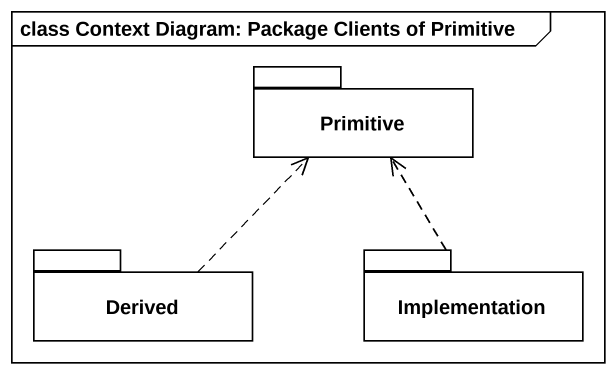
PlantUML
@startuml
mainframe class Context Diagram: Package Clients of Primitive
package Primitive {
}
package Derived {
}
package Implementation {
}
Derived .up.> Primitive
Implementation .up.> Primitive
@enduml
